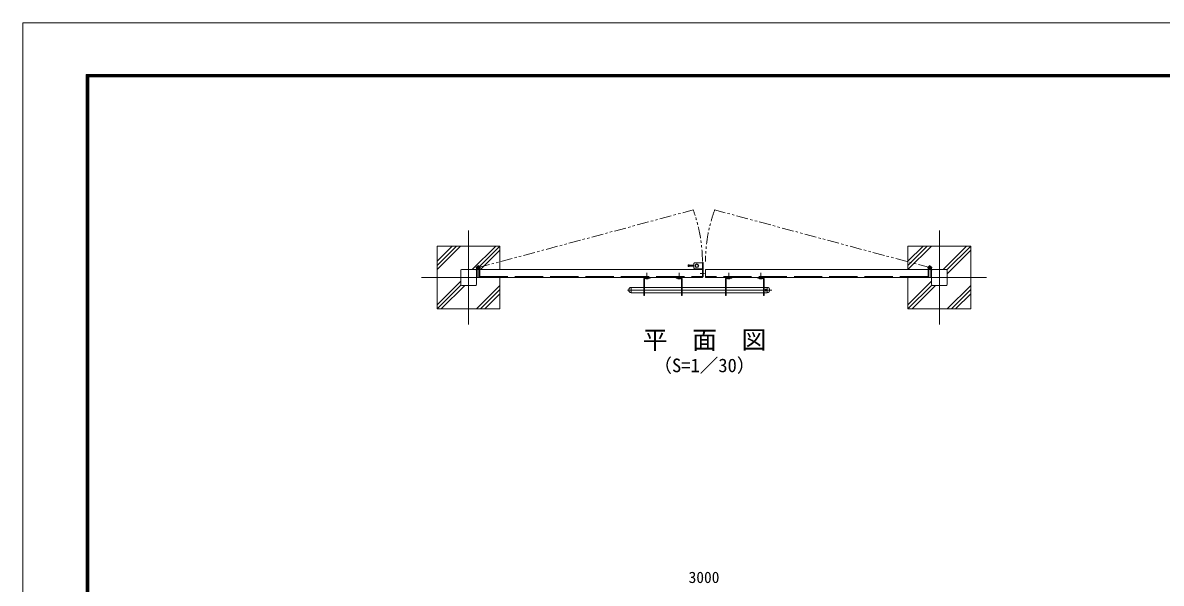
# Model space of a CAD drawing. Units: millimetres, scale not verified. Extents: x -6300 to 6300, y -4455 to 4455.
# Drawn here: x -6300 to 955, y 884 to 4455 of the extents above; entities that cross this region are included whole.
import ezdxf
from ezdxf.enums import TextEntityAlignment as Align

# ---------------------------------------------------------------- set-up
doc = ezdxf.new("R2010")
doc.units = ezdxf.units.MM
doc.header["$LTSCALE"] = 30
for name, pattern in [('DASHED', [7.5, 6, -1.5]), ('USER1', [50.8, 31.75, -6.35, 6.35, -6.35]), ('USER3', [5, 2.5, -0.5, 0.5, -0.5, 0.5, -0.5])]:
    doc.linetypes.add(name, pattern=pattern)
for name, color, linetype, lineweight in [('0-0_D-TTL', 7, 'Continuous', 9), ('0-1_D-TTL-TXT', 7, 'Continuous', 18), ('0-2_D-STR1', 1, 'Continuous', 18), ('0-3_D-STR3', 3, 'Continuous', 13), ('0-4_D-BMK', 2, 'USER1', 13), ('0-5_D-STR-DIM', 7, 'Continuous', 9), ('0-9_D-STR4', 7, 'Continuous', 9), ('0-A_D-DCR-HCH', 7, 'Continuous', 9)]:
    doc.layers.add(name, color=color, linetype=linetype, lineweight=lineweight)
doc.styles.add('ＭＳ ゴシック', font='')
doc.styles.get('ＭＳ ゴシック').set_extended_font_data('MS Gothic')

msp = doc.modelspace()

# ---------------------------------------------------------------- linework, layer by layer
at = {"layer": '0-0_D-TTL', "color": 2, "lineweight": 18}
msp.add_lwpolyline([(-6300, 4455), (6300, 4455), (6300, -4455), (-6300, -4455)], close=True, dxfattribs=at)
at = {"layer": '0-0_D-TTL'}
for points in [[(-5895, 4125), (5895, 4125), (5895, -4125), (-5895, -4125)], [(-5891.25, 4121.25), (5891.25, 4121.25), (5891.25, -4121.25), (-5891.25, -4121.25)], [(-5887.5, 4117.5), (5887.5, 4117.5), (5887.5, -4117.5), (-5887.5, -4117.5)], [(-5883.75, 4113.75), (5883.75, 4113.75), (5883.75, -4113.75), (-5883.75, -4113.75)], [(-5880, 4110), (5880, 4110), (5880, -4110), (-5880, -4110)]]:
    msp.add_lwpolyline(points, close=True, dxfattribs=at)
at = {"layer": '0-2_D-STR1'}
for p, q in [((-3509.41, 2786.7), (-3509.41, 2877.5)), ((-3504.81, 2882.1), (-3414.01, 2882.1)), ((-3409.41, 2786.7), (-3409.41, 2877.5)), ((-3388.41, 2882.1), (-1969.41, 2882.1)), ((-3388.41, 2882.1), (-3388.41, 2832.1)), ((-3388.41, 2832.1), (-1969.41, 2832.1)), ((-1969.41, 2882.1), (-1969.41, 2832.1)), ((-530.41, 2882.1), (-1949.41, 2882.1)), ((-1949.41, 2882.1), (-1949.41, 2832.1)), ((-530.41, 2832.1), (-1949.41, 2832.1)), ((-530.41, 2882.1), (-530.41, 2832.1)), ((-509.41, 2786.7), (-509.41, 2877.5)), ((-414.01, 2882.1), (-504.81, 2882.1)), ((-409.41, 2786.7), (-409.41, 2877.5)), ((-3504.81, 2782.1), (-3414.01, 2782.1)), ((-414.01, 2782.1), (-504.81, 2782.1))]:
    msp.add_line(p, q, dxfattribs=at)
at = {"layer": '0-2_D-STR1', "linetype": 'DASHED'}
for p, q in [((-3388.41, 2838.1), (-1969.41, 2838.1)), ((-530.41, 2838.1), (-1949.41, 2838.1))]:
    msp.add_line(p, q, dxfattribs=at)
at = {"layer": '0-2_D-STR1'}
for centre, start, end in [((-3504.81, 2877.5), 90, 180), ((-3414.01, 2877.5), 0, 90), ((-504.81, 2877.5), 90, 180), ((-414.01, 2877.5), 0, 90), ((-3504.81, 2786.7), 180, 270), ((-3414.01, 2786.7), 270, 0), ((-504.81, 2786.7), 180, 270), ((-414.01, 2786.7), 270, 0)]:
    msp.add_arc(centre, 4.6, start, end, dxfattribs=at)
at = {"layer": '0-3_D-STR3'}
for p, q in [((-2059.91, 2912.1), (-2059.91, 2902.1)), ((-2053.91, 2912.1), (-2059.91, 2912.1)), ((-2053.91, 2902.1), (-2059.91, 2902.1)), ((-2053.91, 2912.1), (-2053.91, 2902.1)), ((-2024.41, 2910.1), (-2053.91, 2910.1)), ((-2024.41, 2904.1), (-2053.91, 2904.1)), ((-2024.41, 2921.1), (-2019.41, 2926.1)), ((-2024.41, 2921.1), (-2024.41, 2893.1)), ((-1969.41, 2926.1), (-2019.41, 2926.1)), ((-3409.41, 2837.1), (-3409.41, 2895.1)), ((-3404.91, 2837.1), (-3409.41, 2837.1)), ((-3404.91, 2837.1), (-3404.91, 2895.1)), ((-3402.34, 2890.18), (-3404.91, 2886.48)), ((-3392.91, 2837.1), (-3392.91, 2886.48)), ((-3392.91, 2837.1), (-3388.41, 2837.1)), ((-3388.41, 2837.1), (-3388.41, 2895.1)), ((-2302.41, 2832.1), (-2333.41, 2832.1)), ((-2302.41, 2827.6), (-2302.41, 2832.1)), ((-2137.41, 2832.1), (-2106.41, 2832.1)), ((-2137.41, 2827.6), (-2137.41, 2832.1)), ((-2024.41, 2893.1), (-2019.41, 2888.1)), ((-2019.41, 2888.1), (-1969.41, 2888.1)), ((-1781.41, 2832.1), (-1812.41, 2832.1)), ((-1781.41, 2827.6), (-1781.41, 2832.1)), ((-1616.41, 2832.1), (-1585.41, 2832.1)), ((-1616.41, 2827.6), (-1616.41, 2832.1)), ((-530.41, 2837.1), (-530.41, 2895.1)), ((-525.91, 2837.1), (-530.41, 2837.1)), ((-525.91, 2837.1), (-525.91, 2886.48)), ((-516.48, 2890.18), (-513.91, 2886.48)), ((-513.91, 2837.1), (-513.91, 2895.1)), ((-513.91, 2837.1), (-509.41, 2837.1)), ((-509.41, 2837.1), (-509.41, 2895.1)), ((-2422.66, 2769.1), (-2422.66, 2735.1)), ((-2342.41, 2769.1), (-2422.66, 2769.1)), ((-2342.41, 2717.1), (-2342.41, 2823.1)), ((-2337.91, 2823.1), (-2342.41, 2823.1)), ((-2337.91, 2717.1), (-2337.91, 2823.1)), ((-2101.91, 2769.1), (-2337.91, 2769.1)), ((-2302.41, 2827.6), (-2333.41, 2827.6)), ((-2330.41, 2826.6), (-2330.41, 2827.6)), ((-2327.41, 2823.6), (-2317.41, 2823.6)), ((-2314.41, 2826.6), (-2314.41, 2827.6)), ((-2137.41, 2827.6), (-2106.41, 2827.6)), ((-2125.41, 2826.6), (-2125.41, 2827.6)), ((-2122.41, 2823.6), (-2112.41, 2823.6)), ((-2109.41, 2826.6), (-2109.41, 2827.6)), ((-2101.91, 2823.1), (-2097.41, 2823.1)), ((-2101.91, 2717.1), (-2101.91, 2823.1)), ((-2097.41, 2717.1), (-2097.41, 2823.1)), ((-1821.41, 2769.1), (-2097.41, 2769.1)), ((-1821.41, 2717.1), (-1821.41, 2823.1)), ((-1816.91, 2823.1), (-1821.41, 2823.1)), ((-1816.91, 2717.1), (-1816.91, 2823.1)), ((-1580.91, 2769.1), (-1816.91, 2769.1)), ((-1781.41, 2827.6), (-1812.41, 2827.6)), ((-1809.41, 2826.6), (-1809.41, 2827.6)), ((-1806.41, 2823.6), (-1796.41, 2823.6)), ((-1793.41, 2826.6), (-1793.41, 2827.6)), ((-1616.41, 2827.6), (-1585.41, 2827.6)), ((-1604.41, 2826.6), (-1604.41, 2827.6)), ((-1601.41, 2823.6), (-1591.41, 2823.6)), ((-1588.41, 2826.6), (-1588.41, 2827.6)), ((-1580.91, 2823.1), (-1576.41, 2823.1)), ((-1580.91, 2717.1), (-1580.91, 2823.1)), ((-1576.41, 2717.1), (-1576.41, 2823.1)), ((-1556.66, 2769.1), (-1576.41, 2769.1)), ((-1556.66, 2769.1), (-1556.66, 2735.1)), ((-2342.41, 2735.1), (-2422.66, 2735.1)), ((-2337.91, 2717.1), (-2342.41, 2717.1)), ((-2101.91, 2735.1), (-2337.91, 2735.1)), ((-2101.91, 2717.1), (-2097.41, 2717.1)), ((-1821.41, 2735.1), (-2097.41, 2735.1)), ((-1816.91, 2717.1), (-1821.41, 2717.1)), ((-1580.91, 2735.1), (-1816.91, 2735.1)), ((-1580.91, 2717.1), (-1576.41, 2717.1)), ((-1556.66, 2735.1), (-1576.41, 2735.1))]:
    msp.add_line(p, q, dxfattribs=at)
msp.add_lwpolyline([(-1969.41, 2837.1), (-1969.41, 2927.1), (-1964.91, 2927.1), (-1964.91, 2837.1)], close=True, dxfattribs=at)
for centre, radius in [((-2004.41, 2907.1), 11.5), ((-2004.41, 2907.1), 9.5), ((-1564.66, 2752.1), 5)]:
    msp.add_circle(centre, radius, dxfattribs=at)
for centre, radius, start, end in [((-3398.91, 2895.1), 10.5, 235.1501, 180), ((-519.91, 2895.1), 10.5, 0, 304.8499), ((-3398.91, 2895.1), 6, 235.1501, 180), ((-2333.41, 2823.1), 9, 90, 180), ((-2106.41, 2823.1), 9, 0, 90), ((-1812.41, 2823.1), 9, 90, 180), ((-1585.41, 2823.1), 9, 0, 90), ((-519.91, 2895.1), 6, 0, 304.8499), ((-2422.66, 2752.1), 17, 90, 270), ((-2333.41, 2823.1), 4.5, 90, 180), ((-2327.41, 2826.6), 3, 180, 270), ((-2317.41, 2826.6), 3, 270, 0), ((-2122.41, 2826.6), 3, 180, 270), ((-2112.41, 2826.6), 3, 270, 0), ((-2106.41, 2823.1), 4.5, 0, 90), ((-1812.41, 2823.1), 4.5, 90, 180), ((-1806.41, 2826.6), 3, 180, 270), ((-1796.41, 2826.6), 3, 270, 0), ((-1601.41, 2826.6), 3, 180, 270), ((-1591.41, 2826.6), 3, 270, 0), ((-1585.41, 2823.1), 4.5, 0, 90), ((-1556.66, 2752.1), 17, 270, 90)]:
    msp.add_arc(centre, radius, start, end, dxfattribs=at)
at = {"layer": '0-4_D-BMK', "linetype": 'USER3'}
for p, q in [((-3398.91, 2895.1), (-2027.76, 3262.5)), ((-519.91, 2895.1), (-1891.06, 3262.5))]:
    msp.add_line(p, q, dxfattribs=at)
at = {"layer": '0-4_D-BMK'}
for p, q in [((-3459.41, 2532.1), (-3459.41, 3132.1)), ((-459.41, 2532.1), (-459.41, 3132.1)), ((-3398.91, 2909.96), (-3398.91, 2880.24)), ((-519.91, 2909.96), (-519.91, 2880.24)), ((-3759.41, 2832.1), (-3109.41, 2832.1)), ((-3384.05, 2895.1), (-3413.77, 2895.1)), ((-2322.41, 2821.7), (-2322.41, 2861.7)), ((-2117.41, 2821.7), (-2117.41, 2861.7)), ((-1982.97, 2857.1), (-1955.85, 2857.1)), ((-1801.41, 2821.7), (-1801.41, 2861.7)), ((-1596.41, 2821.7), (-1596.41, 2861.7)), ((-159.41, 2832.1), (-809.41, 2832.1)), ((-534.77, 2895.1), (-505.05, 2895.1)), ((-1564.66, 2743.95), (-1564.66, 2760.17)), ((-1526.46, 2752.1), (-2446.46, 2752.1))]:
    msp.add_line(p, q, dxfattribs=at)
at = {"layer": '0-4_D-BMK', "linetype": 'USER3'}
for centre, start, end in [((-2929.41, 2932.47), 0.03308, 20.10396), ((-989.41, 2932.47), 159.89604, 179.96692)]:
    msp.add_arc(centre, 960.15, start, end, dxfattribs=at)
at = {"layer": '0-9_D-STR4'}
for p, q in [((-3259.41, 3032.1), (-3259.41, 2882.1)), ((-659.41, 3032.1), (-659.41, 2882.1))]:
    msp.add_line(p, q, dxfattribs=at)
for points in [[(-3259.41, 2832.1), (-3259.41, 2632.1), (-3659.41, 2632.1), (-3659.41, 3032.1), (-3259.41, 3032.1)], [(-659.41, 2832.1), (-659.41, 2632.1), (-259.41, 2632.1), (-259.41, 3032.1), (-659.41, 3032.1)]]:
    msp.add_lwpolyline(points, dxfattribs=at)
at = {"layer": '0-A_D-DCR-HCH'}
for p, q in [((-3659.41, 2882.71), (-3510.03, 3032.1)), ((-3659.41, 2909.23), (-3536.54, 3032.1)), ((-3659.41, 2935.75), (-3563.06, 3032.1)), ((-3435.93, 2882.1), (-3285.93, 3032.1)), ((-3390.34, 2901.17), (-3259.41, 3032.1)), ((-3382.89, 2882.1), (-3259.41, 3005.58)), ((-659.41, 2882.71), (-510.03, 3032.1)), ((-659.41, 2909.23), (-536.54, 3032.1)), ((-659.41, 2935.75), (-563.06, 3032.1)), ((-435.93, 2882.1), (-285.93, 3032.1)), ((-410.76, 2880.75), (-259.41, 3032.1)), ((-409.41, 2855.58), (-259.41, 3005.58)), ((-3659.41, 2658.62), (-3509.41, 2808.62)), ((-3659.41, 2632.1), (-3508.06, 2783.45)), ((-3632.89, 2632.1), (-3482.89, 2782.1)), ((-3408.8, 2632.1), (-3259.41, 2781.48)), ((-659.41, 2658.62), (-509.41, 2808.62)), ((-659.41, 2632.1), (-508.06, 2783.45)), ((-632.89, 2632.1), (-482.89, 2782.1)), ((-408.8, 2632.1), (-259.41, 2781.48)), ((-3382.28, 2632.1), (-3259.41, 2754.97)), ((-3355.76, 2632.1), (-3259.41, 2728.45)), ((-382.28, 2632.1), (-259.41, 2754.97)), ((-355.76, 2632.1), (-259.41, 2728.45)), ((-3658.99, 2632.1), (-3659.41, 2632.53))]:
    msp.add_line(p, q, dxfattribs=at)

# ---------------------------------------------------------------- texts
at = {"layer": '0-1_D-TTL-TXT', "style": 'ＭＳ ゴシック'}
for s, height, p in [('平\u3000面\u3000図', 115.5, (-2349.26, 2342.68)), ('（S=1／30）', 86.66, (-2281.03, 2202.89))]:
    msp.add_text(s, height=height, dxfattribs=at).set_placement(p, align=Align.BOTTOM_LEFT)
at = {"layer": '0-5_D-STR-DIM', "style": 'ＭＳ ゴシック'}
msp.add_text('3000', height=72.14, dxfattribs=at).set_placement((-2057.1, 864.2), align=Align.BOTTOM_LEFT)

doc.saveas('drawing.dxf')
